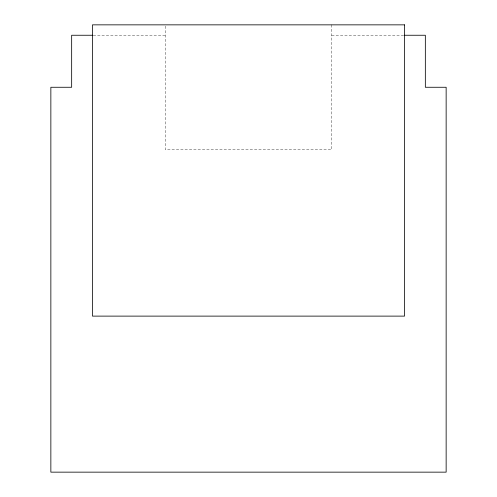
<?xml version="1.0" encoding="UTF-8"?>
<svg xmlns="http://www.w3.org/2000/svg" width="497" height="497" viewBox="0 0 497 497"><rect width="100%" height="100%" fill="white"/><g stroke="black" fill="none" stroke-linecap="round" stroke-linejoin="round"><path stroke-width="0.37" stroke-dasharray="2.48 1.86" d="M93.237 35.25L165.284 35.25M331.716 35.25L403.763 35.25M331.716 24.85L331.716 149.678L165.284 149.678L165.284 24.85"/><path stroke-width="0.75" d="M92.554 35.25L71.661 35.25L71.661 87.267L50.856 87.267L50.856 472.15L446.144 472.15L446.144 87.267L425.339 87.267L425.339 35.25L404.446 35.25M404.533 24.85L92.467 24.85L92.467 316.117L404.533 316.117L404.533 24.85"/></g></svg>
